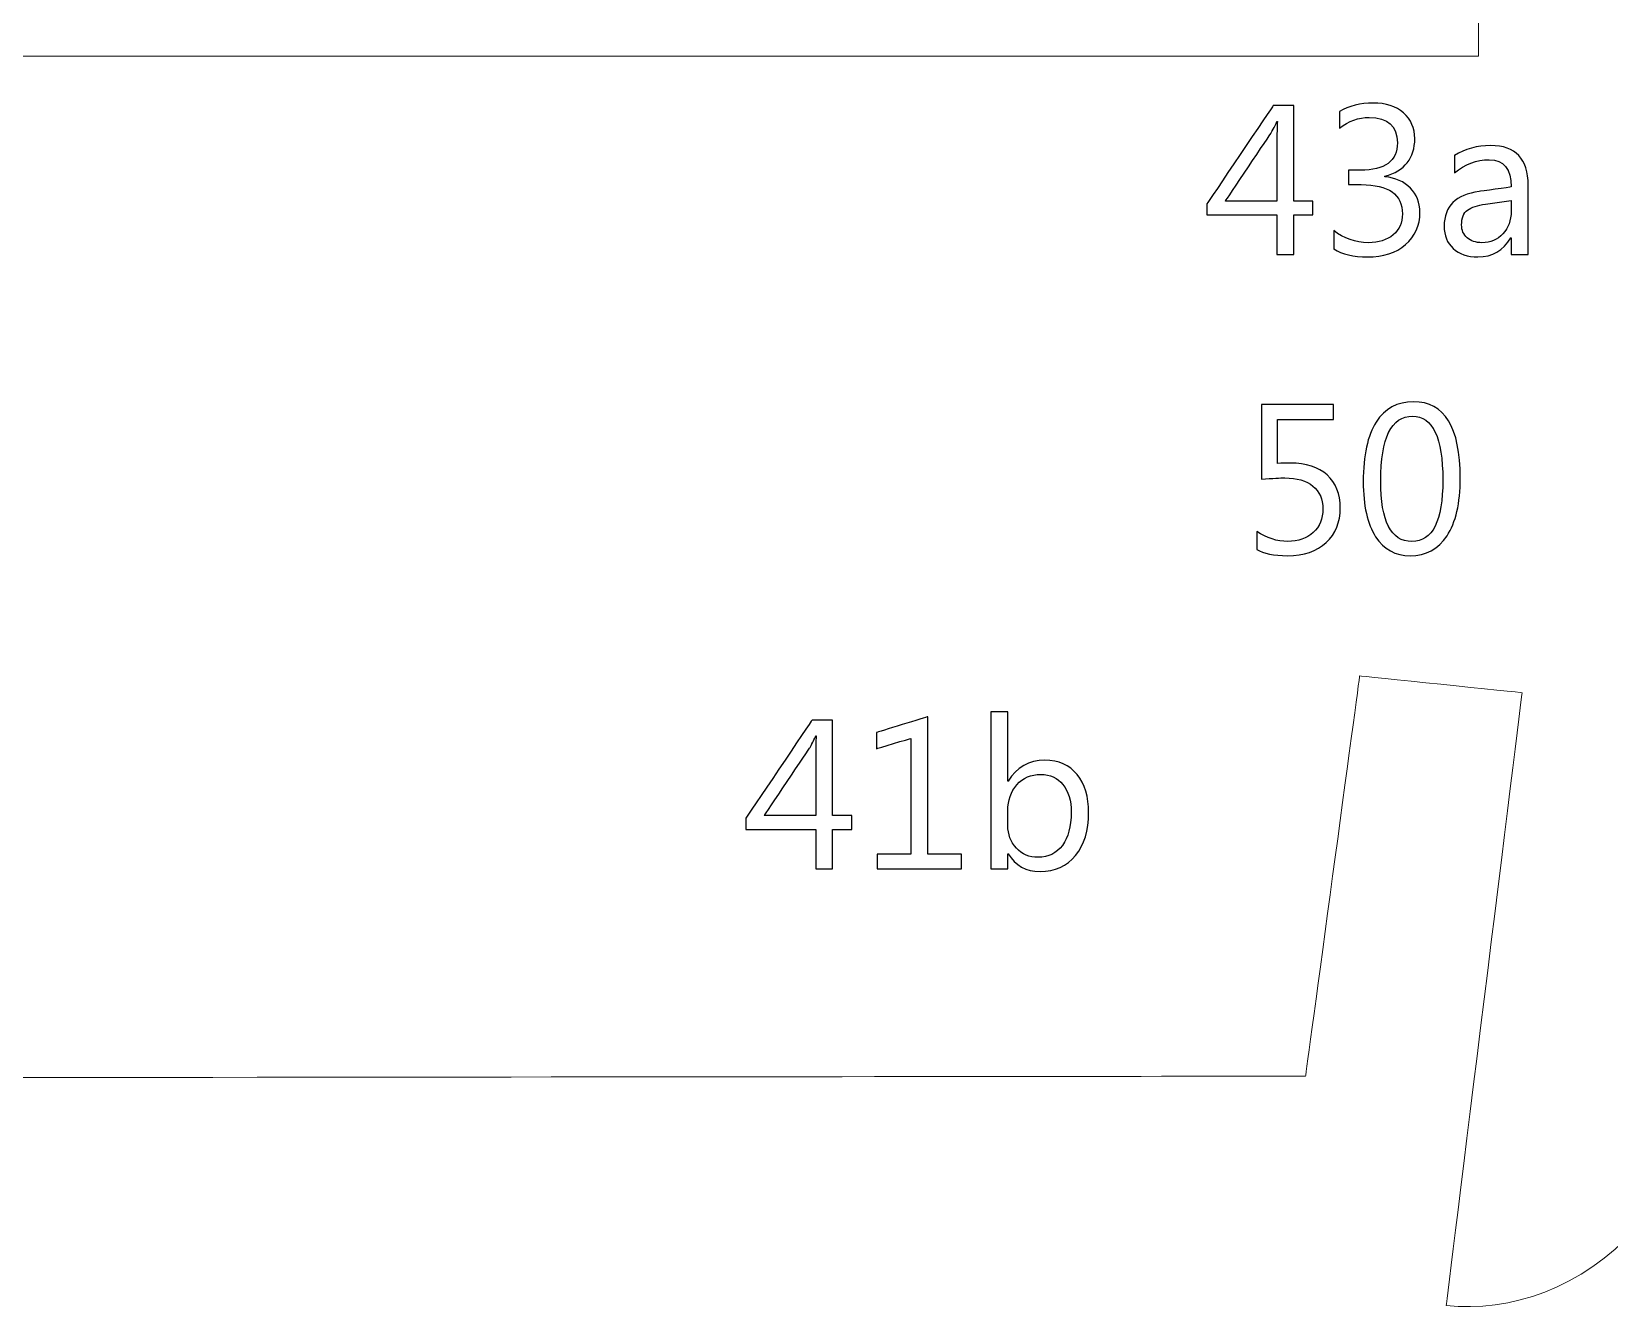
# Model space of a CAD drawing. Header units: centimetres. Extents: x -494 to 505, y -672 to 577.
# Drawn here: x 160.2 to 240, y 283.6 to 348.3 of the extents above; entities that cross this region are included whole.
import ezdxf

# ---------------------------------------------------------------- set-up
doc = ezdxf.new("R2010")
doc.units = ezdxf.units.CM
doc.header["$MEASUREMENT"] = 0
doc.layers.add('Camada 1', color=7, linetype='Continuous')
doc.layers.add('Camada 2', color=10, linetype='Continuous')

msp = doc.modelspace()

# ---------------------------------------------------------------- linework, layer by layer
at = {"layer": 'Camada 1', "lineweight": 9}
msp.add_open_spline([(288.960814, 353.67214), (288.960814, 353.67214), (306.821586, 353.757484), (306.821586, 353.757484), (306.821586, 353.757484), (306.821586, 353.757484), (306.803806, 326.357488), (306.803806, 326.357488), (306.803806, 326.357488), (306.803806, 326.357488), (315.147198, 326.356472), (315.147198, 326.356472), (315.147198, 326.356472), (315.147198, 326.356472), (315.160914, 353.57562), (315.160914, 353.57562), (315.160914, 353.57562), (315.160914, 353.57562), (341.611458, 353.57562), (341.611458, 353.57562), (341.611458, 353.57562), (341.611458, 353.57562), (341.611458, 326.355964), (341.611458, 326.355964), (341.611458, 326.355964), (341.611458, 326.355964), (349.923862, 326.357996), (349.923862, 326.357996), (349.923862, 326.357996), (349.923862, 326.357996), (349.92691, 353.617276), (349.92691, 353.617276), (349.92691, 353.617276), (349.92691, 353.617276), (376.460766, 353.605592), (376.460766, 353.605592), (376.460766, 353.605592), (376.460766, 353.605592), (376.395234, 326.36714), (376.395234, 326.36714), (376.395234, 326.36714), (376.395234, 326.36714), (384.838194, 326.357488), (384.838194, 326.357488), (384.838194, 326.357488), (384.838194, 326.357488), (384.869182, 353.677728), (384.869182, 353.677728), (384.869182, 353.677728), (384.869182, 353.677728), (411.304994, 353.702112), (411.304994, 353.702112), (411.304994, 353.702112), (411.304994, 353.702112), (411.304994, 326.35952), (411.304994, 326.35952), (411.304994, 326.35952), (411.304994, 326.35952), (419.585902, 326.365108), (419.585902, 326.365108), (419.585902, 326.365108), (419.585902, 326.365108), (419.720522, 353.670108), (419.720522, 353.670108), (419.720522, 353.670108), (419.720522, 353.670108), (446.437766, 353.618292), (446.437766, 353.618292), (446.437766, 353.618292), (446.437766, 353.618292), (446.52311, 326.358504), (446.52311, 326.358504), (446.52311, 326.358504), (446.52311, 326.358504), (454.750678, 326.360536), (454.750678, 326.360536), (454.750678, 326.360536), (454.750678, 326.360536), (454.791826, 353.618292), (454.791826, 353.618292), (454.791826, 353.618292), (454.791826, 353.618292), (489.229146, 353.633024), (489.229146, 353.633024), (489.229146, 353.633024), (489.229146, 353.633024), (489.287566, 342.489536), (489.287566, 342.489536), (489.287566, 342.489536), (489.287566, 342.489536), (481.005134, 342.497156), (481.005134, 342.497156), (481.005134, 342.497156), (481.005134, 342.497156), (481.005642, 309.723028), (481.005642, 309.723028), (481.005642, 309.723028), (481.005642, 309.723028), (489.285534, 309.728616), (489.285534, 309.728616), (489.285534, 309.728616), (489.285534, 309.728616), (489.28401, 298.680632), (489.28401, 298.680632), (489.28401, 298.680632), (489.28401, 298.680632), (280.265378, 298.67606), (280.265378, 298.67606), (280.265378, 298.67606), (280.265378, 298.67606), (280.256742, 315.430408), (280.256742, 315.430408), (280.256742, 315.430408), (280.256742, 315.430408), (252.19279, 315.430408), (252.19279, 315.430408), (252.19279, 315.430408), (247.88749, 315.334904), (245.91899, 310.748172), (245.883938, 302.43526), (245.883938, 302.43526), (246.230902, 288.837116), (238.245142, 283.140404), (231.76103, 283.8704), (231.76103, 283.8704), (231.76103, 283.8704), (235.595922, 314.865512), (235.595922, 314.865512), (235.595922, 314.865512), (235.595922, 314.865512), (227.385626, 315.718444), (227.385626, 315.718444), (227.385626, 315.718444), (227.385626, 315.718444), (224.653602, 295.469056), (224.653602, 295.469056), (224.653602, 295.469056), (224.653602, 295.469056), (5.72135, 295.22674), (5.72135, 295.22674), (5.72135, 295.22674), (5.72135, 295.22674), (5.716778, 279.167844), (5.716778, 279.167844), (5.716778, 279.167844), (5.716778, 279.167844), (-2.628138, 279.165304), (-2.628138, 279.165304), (-2.628138, 279.165304), (-2.628138, 279.165304), (-2.98577, 224.0915), (-2.98577, 224.0915), (-2.98577, 224.0915), (-2.98577, 224.0915), (-88.789002, 214.483696), (-88.789002, 214.483696), (-88.789002, 214.483696), (-88.789002, 214.483696), (-160.134554, 214.52332), (-160.134554, 214.52332), (-160.134554, 214.52332), (-163.876482, 213.130384), (-165.443662, 209.995516), (-164.388038, 204.757528), (-164.388038, 204.757528), (-164.388038, 204.757528), (-161.889694, 196.939916), (-161.889694, 196.939916), (-161.889694, 196.939916), (-159.55137, 189.6237), (-158.882842, 185.430668), (-164.745162, 183.003444), (-164.745162, 183.003444), (-164.745162, 183.003444), (-175.274478, 179.070508), (-175.274478, 179.070508), (-175.274478, 179.070508), (-189.770766, 172.492416), (-191.904366, 158.459424), (-185.580274, 139.325096), (-185.580274, 139.325096), (-182.29707, 128.78308), (-186.260486, 121.438924), (-192.412366, 123.689364), (-192.412366, 123.689364), (-192.412366, 123.689364), (-261.359142, 146.906996), (-261.359142, 146.906996), (-261.359142, 146.906996), (-259.768086, 152.90292), (-257.854958, 158.898844), (-255.620774, 164.893752), (-255.620774, 164.893752), (-255.620774, 164.893752), (-235.993178, 156.483304), (-235.993178, 156.483304), (-235.993178, 156.483304), (-235.993178, 156.483304), (-233.24947, 164.39388), (-233.24947, 164.39388), (-233.24947, 164.39388), (-233.24947, 164.39388), (-252.959362, 172.804328), (-252.959362, 172.804328), (-252.959362, 172.804328), (-249.96013, 179.295044), (-246.799354, 185.623708), (-243.478558, 191.789812), (-243.478558, 191.789812), (-243.478558, 191.789812), (-223.85147, 181.048152), (-223.85147, 181.048152), (-223.85147, 181.048152), (-223.85147, 181.048152), (-219.526358, 188.126116), (-219.526358, 188.126116), (-219.526358, 188.126116), (-219.526358, 188.126116), (-238.904526, 198.951596), (-238.904526, 198.951596), (-238.904526, 198.951596), (-235.729018, 204.52842), (-232.421938, 209.843116), (-228.924866, 214.772748), (-228.924866, 214.772748), (-228.924866, 214.772748), (-210.96097, 202.698604), (-210.96097, 202.698604), (-210.96097, 202.698604), (-210.96097, 202.698604), (-206.469742, 209.526632), (-206.469742, 209.526632), (-206.469742, 209.526632), (-206.469742, 209.526632), (-224.18421, 221.600776), (-224.18421, 221.600776), (-224.18421, 221.600776), (-220.36151, 226.60102), (-216.750138, 231.702356), (-213.372446, 236.922564), (-213.372446, 236.922564), (-213.372446, 236.922564), (-194.826382, 225.348292), (-194.826382, 225.348292), (-194.826382, 225.348292), (-194.826382, 225.348292), (-191.25057, 232.592372), (-191.25057, 232.592372), (-191.25057, 232.592372), (-191.25057, 232.592372), (-209.380582, 244.333776), (-209.380582, 244.333776), (-209.380582, 244.333776), (-202.259946, 261.027672), (-207.195166, 274.737068), (-227.065078, 282.88488), (-227.065078, 282.88488), (-261.775194, 290.706048), (-301.116238, 286.78124), (-337.022694, 269.0622), (-337.022694, 269.0622), (-362.833158, 254.920496), (-388.11327, 237.066328), (-415.161222, 221.333568), (-415.161222, 221.333568), (-428.876714, 212.451696), (-442.468254, 204.489812), (-456.981306, 198.090028), (-456.981306, 198.090028), (-462.47939, 196.298312), (-466.306662, 195.61048), (-468.373206, 196.760592), (-468.373206, 196.760592), (-481.297234, 208.35874), (-487.891074, 236.208316), (-486.846118, 283.671264), (-486.846118, 283.671264), (-484.055166, 323.948552), (-477.369886, 350.249236), (-465.985606, 359.680256), (-465.985606, 359.680256), (-455.591418, 363.607604), (-416.449002, 364.2106), (-357.647494, 359.764076), (-357.647494, 359.764076), (-317.62573, 356.62108), (-277.81377, 352.853244), (-238.131858, 348.694756), (-238.131858, 348.694756), (-214.866474, 346.01658), (-195.551298, 366.45342), (-178.214274, 397.942308), (-178.214274, 397.942308), (-183.909462, 398.922748), (-187.93587, 403.347936), (-188.438282, 412.292292), (-188.438282, 412.292292), (-188.327538, 422.884092), (-183.723026, 428.164752), (-174.94631, 428.932848), (-174.94631, 428.932848), (-171.28617, 428.963836), (-167.626538, 428.92218), (-163.96843, 428.50308), (-163.96843, 428.50308), (-159.001206, 427.909736), (-156.690822, 430.099216), (-156.854398, 436.178452), (-156.854398, 436.178452), (-156.854398, 436.178452), (-156.778198, 448.203828), (-156.778198, 448.203828), (-156.778198, 448.203828), (-156.778198, 448.203828), (-147.700746, 448.20332), (-147.700746, 448.20332), (-147.700746, 448.20332), (-147.700746, 448.20332), (-147.697698, 465.516468), (-147.697698, 465.516468), (-147.697698, 465.516468), (-147.697698, 465.516468), (-132.459222, 465.506816), (-132.459222, 465.506816), (-132.459222, 465.506816), (-132.459222, 465.506816), (-117.536722, 483.837996), (-117.536722, 483.837996), (-117.536722, 483.837996), (-117.536722, 483.837996), (-45.491654, 483.825804), (-45.491654, 483.825804), (-45.491654, 483.825804), (-45.491654, 483.825804), (-45.47489, 454.015348), (-45.47489, 454.015348), (-45.47489, 454.015348), (-45.47489, 454.015348), (-36.796218, 454.018396), (-36.796218, 454.018396), (-36.796218, 454.018396), (-36.796218, 454.018396), (-36.920678, 434.287168), (-36.920678, 434.287168), (-36.920678, 434.287168), (-37.163502, 430.041812), (-40.062658, 428.173896), (-44.477686, 427.461172), (-44.477686, 427.461172), (-44.477686, 427.461172), (-58.86831, 427.45914), (-58.86831, 427.45914), (-58.86831, 427.45914), (-58.86831, 427.45914), (-58.872882, 414.921192), (-58.872882, 414.921192), (-58.872882, 414.921192), (-58.872882, 414.921192), (-43.79849, 414.921192), (-43.79849, 414.921192), (-43.79849, 414.921192), (-24.761698, 414.171384), (-13.673582, 411.255972), (-8.36295, 404.78964), (-8.36295, 404.78964), (-4.952238, 400.746468), (-2.86385, 396.261336), (-2.70891, 391.1346), (-2.70891, 391.1346), (-2.70891, 391.1346), (-2.534666, 366.474248), (-2.534666, 366.474248), (-2.534666, 366.474248), (-2.534666, 366.474248), (5.877814, 366.480344), (5.877814, 366.480344), (5.877814, 366.480344), (5.877814, 366.480344), (5.90169, 347.073728), (5.90169, 347.073728), (5.90169, 347.073728), (5.90169, 347.073728), (233.39171, 347.06814), (233.39171, 347.06814), (233.39171, 347.06814), (233.39171, 347.06814), (233.356658, 357.819452), (233.356658, 357.819452), (233.356658, 357.819452), (238.909098, 375.214388), (244.365526, 393.373356), (250.012962, 410.004768), (250.012962, 410.004768), (252.496066, 417.378896), (256.725674, 421.44188), (262.677402, 421.235124), (262.677402, 421.235124), (270.499078, 420.488872), (274.919186, 415.631376), (277.312882, 408.136344), (277.312882, 408.136344), (281.81935, 390.775952), (285.049722, 371.798088), (288.960814, 353.67214)], degree=3, knots=[0, 0, 0, 0, 0.009803922, 0.009803922, 0.009803922, 0.009803932, 0.019607843, 0.019607843, 0.019607843, 0.019607853, 0.029411765, 0.029411765, 0.029411765, 0.029411775, 0.039215686, 0.039215686, 0.039215686, 0.039215696, 0.049019608, 0.049019608, 0.049019608, 0.049019618, 0.058823529, 0.058823529, 0.058823529, 0.058823539, 0.068627451, 0.068627451, 0.068627451, 0.068627461, 0.078431373, 0.078431373, 0.078431373, 0.078431383, 0.088235294, 0.088235294, 0.088235294, 0.088235304, 0.098039216, 0.098039216, 0.098039216, 0.098039226, 0.107843137, 0.107843137, 0.107843137, 0.107843147, 0.117647059, 0.117647059, 0.117647059, 0.117647069, 0.12745098, 0.12745098, 0.12745098, 0.12745099, 0.137254902, 0.137254902, 0.137254902, 0.137254912, 0.147058824, 0.147058824, 0.147058824, 0.147058834, 0.156862745, 0.156862745, 0.156862745, 0.156862755, 0.166666667, 0.166666667, 0.166666667, 0.166666677, 0.176470588, 0.176470588, 0.176470588, 0.176470598, 0.18627451, 0.18627451, 0.18627451, 0.18627452, 0.196078431, 0.196078431, 0.196078431, 0.196078441, 0.205882353, 0.205882353, 0.205882353, 0.205882363, 0.215686275, 0.215686275, 0.215686275, 0.215686285, 0.225490196, 0.225490196, 0.225490196, 0.225490206, 0.235294118, 0.235294118, 0.235294118, 0.235294128, 0.245098039, 0.245098039, 0.245098039, 0.245098049, 0.254901961, 0.254901961, 0.254901961, 0.254901971, 0.264705882, 0.264705882, 0.264705882, 0.264705892, 0.274509804, 0.274509804, 0.274509804, 0.274509814, 0.284313725, 0.284313725, 0.284313725, 0.284313735, 0.294117647, 0.294117647, 0.294117647, 0.294117657, 0.303921569, 0.303921569, 0.303921569, 0.303921579, 0.31372549, 0.31372549, 0.31372549, 0.3137255, 0.323529412, 0.323529412, 0.323529412, 0.323529422, 0.333333333, 0.333333333, 0.333333333, 0.333333343, 0.343137255, 0.343137255, 0.343137255, 0.343137265, 0.352941176, 0.352941176, 0.352941176, 0.352941186, 0.362745098, 0.362745098, 0.362745098, 0.362745108, 0.37254902, 0.37254902, 0.37254902, 0.37254903, 0.382352941, 0.382352941, 0.382352941, 0.382352951, 0.392156863, 0.392156863, 0.392156863, 0.392156873, 0.401960784, 0.401960784, 0.401960784, 0.401960794, 0.411764706, 0.411764706, 0.411764706, 0.411764716, 0.421568627, 0.421568627, 0.421568627, 0.421568637, 0.431372549, 0.431372549, 0.431372549, 0.431372559, 0.441176471, 0.441176471, 0.441176471, 0.441176481, 0.450980392, 0.450980392, 0.450980392, 0.450980402, 0.460784314, 0.460784314, 0.460784314, 0.460784324, 0.470588235, 0.470588235, 0.470588235, 0.470588245, 0.480392157, 0.480392157, 0.480392157, 0.480392167, 0.490196078, 0.490196078, 0.490196078, 0.490196088, 0.5, 0.5, 0.5, 0.50000001, 0.509803922, 0.509803922, 0.509803922, 0.509803932, 0.519607843, 0.519607843, 0.519607843, 0.519607853, 0.529411765, 0.529411765, 0.529411765, 0.529411775, 0.539215686, 0.539215686, 0.539215686, 0.539215696, 0.549019608, 0.549019608, 0.549019608, 0.549019618, 0.558823529, 0.558823529, 0.558823529, 0.558823539, 0.568627451, 0.568627451, 0.568627451, 0.568627461, 0.578431373, 0.578431373, 0.578431373, 0.578431383, 0.588235294, 0.588235294, 0.588235294, 0.588235304, 0.598039216, 0.598039216, 0.598039216, 0.598039226, 0.607843137, 0.607843137, 0.607843137, 0.607843147, 0.617647059, 0.617647059, 0.617647059, 0.617647069, 0.62745098, 0.62745098, 0.62745098, 0.62745099, 0.637254902, 0.637254902, 0.637254902, 0.637254912, 0.647058824, 0.647058824, 0.647058824, 0.647058834, 0.656862745, 0.656862745, 0.656862745, 0.656862755, 0.666666667, 0.666666667, 0.666666667, 0.666666677, 0.676470588, 0.676470588, 0.676470588, 0.676470598, 0.68627451, 0.68627451, 0.68627451, 0.68627452, 0.696078431, 0.696078431, 0.696078431, 0.696078441, 0.705882353, 0.705882353, 0.705882353, 0.705882363, 0.715686275, 0.715686275, 0.715686275, 0.715686285, 0.725490196, 0.725490196, 0.725490196, 0.725490206, 0.735294118, 0.735294118, 0.735294118, 0.735294128, 0.745098039, 0.745098039, 0.745098039, 0.745098049, 0.754901961, 0.754901961, 0.754901961, 0.754901971, 0.764705882, 0.764705882, 0.764705882, 0.764705892, 0.774509804, 0.774509804, 0.774509804, 0.774509814, 0.784313725, 0.784313725, 0.784313725, 0.784313735, 0.794117647, 0.794117647, 0.794117647, 0.794117657, 0.803921569, 0.803921569, 0.803921569, 0.803921579, 0.81372549, 0.81372549, 0.81372549, 0.8137255, 0.823529412, 0.823529412, 0.823529412, 0.823529422, 0.833333333, 0.833333333, 0.833333333, 0.833333343, 0.843137255, 0.843137255, 0.843137255, 0.843137265, 0.852941176, 0.852941176, 0.852941176, 0.852941186, 0.862745098, 0.862745098, 0.862745098, 0.862745108, 0.87254902, 0.87254902, 0.87254902, 0.87254903, 0.882352941, 0.882352941, 0.882352941, 0.882352951, 0.892156863, 0.892156863, 0.892156863, 0.892156873, 0.901960784, 0.901960784, 0.901960784, 0.901960794, 0.911764706, 0.911764706, 0.911764706, 0.911764716, 0.921568627, 0.921568627, 0.921568627, 0.921568637, 0.931372549, 0.931372549, 0.931372549, 0.931372559, 0.941176471, 0.941176471, 0.941176471, 0.941176481, 0.950980392, 0.950980392, 0.950980392, 0.950980402, 0.960784314, 0.960784314, 0.960784314, 0.960784324, 0.970588235, 0.970588235, 0.970588235, 0.970588245, 0.980392157, 0.980392157, 0.980392157, 0.980392167, 1, 1, 1, 1], dxfattribs=at)
at = {"layer": 'Camada 2'}
for points, knots in [([(226.075748, 337.317334), (226.075748, 337.317334), (226.075748, 338.241894), (226.075748, 338.241894), (226.075748, 338.241894), (226.590098, 337.833462), (227.17252, 337.628992), (227.819712, 337.628992), (227.819712, 337.628992), (228.346508, 337.628992), (228.765862, 337.759802), (229.079552, 338.023454), (229.079552, 338.023454), (229.392988, 338.286852), (229.548944, 338.64169), (229.548944, 339.08619), (229.548944, 339.08619), (229.548944, 340.07171), (228.85019, 340.564724), (227.453952, 340.564724), (227.453952, 340.564724), (227.453952, 340.564724), (226.828604, 340.564724), (226.828604, 340.564724), (226.828604, 340.564724), (226.828604, 340.564724), (226.828604, 341.295736), (226.828604, 341.295736), (226.828604, 341.295736), (226.828604, 341.295736), (227.423472, 341.295736), (227.423472, 341.295736), (227.423472, 341.295736), (228.669088, 341.295736), (229.29088, 341.75827), (229.29088, 342.681052), (229.29088, 342.681052), (229.29088, 343.536016), (228.8159, 343.962482), (227.866194, 343.962482), (227.866194, 343.962482), (227.335842, 343.962482), (226.835716, 343.783412), (226.36607, 343.424764), (226.36607, 343.424764), (226.36607, 343.424764), (226.36607, 344.263472), (226.36607, 344.263472), (226.36607, 344.263472), (226.84994, 344.550238), (227.421694, 344.693748), (228.079554, 344.693748), (228.079554, 344.693748), (228.713792, 344.693748), (229.22103, 344.525346), (229.602792, 344.190066), (229.602792, 344.190066), (229.982776, 343.853262), (230.172768, 343.422986), (230.172768, 342.897968), (230.172768, 342.897968), (230.172768, 341.90686), (229.669086, 341.268812), (228.660198, 340.985856), (228.660198, 340.985856), (228.660198, 340.985856), (228.660198, 340.964266), (228.660198, 340.964266), (228.660198, 340.964266), (229.201218, 340.912196), (229.631494, 340.722204), (229.950518, 340.39429), (229.950518, 340.39429), (230.27132, 340.066376), (230.430832, 339.65769), (230.430832, 339.168486), (230.430832, 339.168486), (230.430832, 338.491068), (230.18877, 337.946238), (229.703122, 337.53044), (229.703122, 337.53044), (229.217474, 337.11642), (228.577648, 336.908648), (227.783644, 336.908648), (227.783644, 336.908648), (227.068634, 336.908648), (226.498912, 337.044792), (226.075748, 337.317334)], [0, 0, 0, 0, 0.043478261, 0.043478261, 0.043478261, 0.043478271, 0.086956522, 0.086956522, 0.086956522, 0.086956532, 0.130434783, 0.130434783, 0.130434783, 0.130434793, 0.173913043, 0.173913043, 0.173913043, 0.173913053, 0.217391304, 0.217391304, 0.217391304, 0.217391314, 0.260869565, 0.260869565, 0.260869565, 0.260869575, 0.304347826, 0.304347826, 0.304347826, 0.304347836, 0.347826087, 0.347826087, 0.347826087, 0.347826097, 0.391304348, 0.391304348, 0.391304348, 0.391304358, 0.434782609, 0.434782609, 0.434782609, 0.434782619, 0.47826087, 0.47826087, 0.47826087, 0.47826088, 0.52173913, 0.52173913, 0.52173913, 0.52173914, 0.565217391, 0.565217391, 0.565217391, 0.565217401, 0.608695652, 0.608695652, 0.608695652, 0.608695662, 0.652173913, 0.652173913, 0.652173913, 0.652173923, 0.695652174, 0.695652174, 0.695652174, 0.695652184, 0.739130435, 0.739130435, 0.739130435, 0.739130445, 0.782608696, 0.782608696, 0.782608696, 0.782608706, 0.826086957, 0.826086957, 0.826086957, 0.826086967, 0.869565217, 0.869565217, 0.869565217, 0.869565227, 0.913043478, 0.913043478, 0.913043478, 0.913043488, 1, 1, 1, 1]), ([(225.022156, 339.037676), (225.022156, 339.037676), (224.054416, 339.037676), (224.054416, 339.037676), (224.054416, 339.037676), (224.054416, 339.037676), (224.054416, 337.03768), (224.054416, 337.03768), (224.054416, 337.03768), (224.054416, 337.03768), (223.204786, 337.03768), (223.204786, 337.03768), (223.204786, 337.03768), (223.204786, 337.03768), (223.204786, 339.037676), (223.204786, 339.037676), (223.204786, 339.037676), (223.204786, 339.037676), (219.667074, 339.037676), (219.667074, 339.037676), (219.667074, 339.037676), (219.667074, 339.037676), (219.667074, 339.60054), (219.667074, 339.60054), (219.667074, 339.60054), (219.667074, 339.60054), (223.016572, 344.564716), (223.016572, 344.564716), (223.016572, 344.564716), (223.016572, 344.564716), (224.054416, 344.564716), (224.054416, 344.564716), (224.054416, 344.564716), (224.054416, 344.564716), (224.054416, 339.736684), (224.054416, 339.736684), (224.054416, 339.736684), (224.054416, 339.736684), (225.022156, 339.736684), (225.022156, 339.736684), (225.022156, 339.736684), (225.022156, 339.736684), (225.022156, 339.037676), (225.022156, 339.037676)], [0, 0, 0, 0, 0.083333333, 0.083333333, 0.083333333, 0.083333343, 0.166666667, 0.166666667, 0.166666667, 0.166666677, 0.25, 0.25, 0.25, 0.25000001, 0.333333333, 0.333333333, 0.333333333, 0.333333343, 0.416666667, 0.416666667, 0.416666667, 0.416666677, 0.5, 0.5, 0.5, 0.50000001, 0.583333333, 0.583333333, 0.583333333, 0.583333343, 0.666666667, 0.666666667, 0.666666667, 0.666666677, 0.75, 0.75, 0.75, 0.75000001, 0.833333333, 0.833333333, 0.833333333, 0.833333343, 1, 1, 1, 1]), ([(223.204786, 339.736684), (223.204786, 339.736684), (223.204786, 342.989408), (223.204786, 342.989408), (223.204786, 342.989408), (223.204786, 343.220548), (223.211898, 343.48039), (223.226376, 343.767156), (223.226376, 343.767156), (223.226376, 343.767156), (223.204786, 343.767156), (223.204786, 343.767156), (223.204786, 343.767156), (223.156526, 343.639902), (223.059752, 343.448132), (222.916242, 343.190068), (222.916242, 343.190068), (222.916242, 343.190068), (220.600778, 339.736684), (220.600778, 339.736684), (220.600778, 339.736684), (220.600778, 339.736684), (223.204786, 339.736684), (223.204786, 339.736684)], [0, 0, 0, 0, 0.142857143, 0.142857143, 0.142857143, 0.142857153, 0.285714286, 0.285714286, 0.285714286, 0.285714296, 0.428571429, 0.428571429, 0.428571429, 0.428571439, 0.571428571, 0.571428571, 0.571428571, 0.571428581, 0.714285714, 0.714285714, 0.714285714, 0.714285724, 1, 1, 1, 1]), ([(235.904024, 337.03768), (235.904024, 337.03768), (235.043726, 337.03768), (235.043726, 337.03768), (235.043726, 337.03768), (235.043726, 337.03768), (235.043726, 337.878166), (235.043726, 337.878166), (235.043726, 337.878166), (235.043726, 337.878166), (235.022136, 337.878166), (235.022136, 337.878166), (235.022136, 337.878166), (234.64774, 337.231228), (234.097576, 336.908648), (233.368088, 336.908648), (233.368088, 336.908648), (232.832148, 336.908648), (232.412794, 337.050126), (232.110026, 337.335114), (232.110026, 337.335114), (231.807004, 337.618324), (231.656636, 337.994752), (231.656636, 338.464144), (231.656636, 338.464144), (231.656636, 339.46973), (232.247948, 340.055708), (233.430826, 340.220554), (233.430826, 340.220554), (233.430826, 340.220554), (235.043726, 340.44636), (235.043726, 340.44636), (235.043726, 340.44636), (235.043726, 341.363808), (234.67441, 341.822786), (233.936286, 341.822786), (233.936286, 341.822786), (233.289094, 341.822786), (232.704894, 341.600536), (232.183432, 341.156036), (232.183432, 341.156036), (232.183432, 341.156036), (232.183432, 342.03767), (232.183432, 342.03767), (232.183432, 342.03767), (232.712006, 342.374728), (233.319574, 342.54313), (234.009692, 342.54313), (234.009692, 342.54313), (235.273088, 342.54313), (235.904024, 341.874602), (235.904024, 340.536022), (235.904024, 340.536022), (235.904024, 340.536022), (235.904024, 337.03768), (235.904024, 337.03768)], [0, 0, 0, 0, 0.066666667, 0.066666667, 0.066666667, 0.066666677, 0.133333333, 0.133333333, 0.133333333, 0.133333343, 0.2, 0.2, 0.2, 0.20000001, 0.266666667, 0.266666667, 0.266666667, 0.266666677, 0.333333333, 0.333333333, 0.333333333, 0.333333343, 0.4, 0.4, 0.4, 0.40000001, 0.466666667, 0.466666667, 0.466666667, 0.466666677, 0.533333333, 0.533333333, 0.533333333, 0.533333343, 0.6, 0.6, 0.6, 0.60000001, 0.666666667, 0.666666667, 0.666666667, 0.666666677, 0.733333333, 0.733333333, 0.733333333, 0.733333343, 0.8, 0.8, 0.8, 0.80000001, 0.866666667, 0.866666667, 0.866666667, 0.866666677, 1, 1, 1, 1]), ([(235.043726, 339.758274), (235.043726, 339.758274), (233.746294, 339.57895), (233.746294, 339.57895), (233.746294, 339.57895), (233.346498, 339.523324), (233.045508, 339.422994), (232.84307, 339.281516), (232.84307, 339.281516), (232.640378, 339.138006), (232.53827, 338.887054), (232.53827, 338.525104), (232.53827, 338.525104), (232.53827, 338.261706), (232.631488, 338.046568), (232.819702, 337.879944), (232.819702, 337.879944), (233.006138, 337.71332), (233.256836, 337.628992), (233.56697, 337.628992), (233.56697, 337.628992), (233.995214, 337.628992), (234.348274, 337.779614), (234.62615, 338.078826), (234.62615, 338.078826), (234.904026, 338.38007), (235.043726, 338.7598), (235.043726, 339.220556), (235.043726, 339.220556), (235.043726, 339.220556), (235.043726, 339.758274), (235.043726, 339.758274)], [0, 0, 0, 0, 0.111111111, 0.111111111, 0.111111111, 0.111111121, 0.222222222, 0.222222222, 0.222222222, 0.222222232, 0.333333333, 0.333333333, 0.333333333, 0.333333343, 0.444444444, 0.444444444, 0.444444444, 0.444444454, 0.555555556, 0.555555556, 0.555555556, 0.555555566, 0.666666667, 0.666666667, 0.666666667, 0.666666677, 0.777777778, 0.777777778, 0.777777778, 0.777777788, 1, 1, 1, 1]), ([(222.179388, 322.10756), (222.179388, 322.10756), (222.179388, 323.021452), (222.179388, 323.021452), (222.179388, 323.021452), (222.693738, 322.684648), (223.216978, 322.515992), (223.749108, 322.515992), (223.749108, 322.515992), (224.281492, 322.515992), (224.709736, 322.666614), (225.035872, 322.967604), (225.035872, 322.967604), (225.360484, 323.26707), (225.523552, 323.666612), (225.523552, 324.163182), (225.523552, 324.163182), (225.523552, 324.655942), (225.356674, 325.04126), (225.025204, 325.317104), (225.025204, 325.317104), (224.691956, 325.593202), (224.216976, 325.731124), (223.596962, 325.731124), (223.596962, 325.731124), (223.387158, 325.731124), (222.99295, 325.709788), (222.415862, 325.668386), (222.415862, 325.668386), (222.415862, 325.668386), (222.415862, 329.451716), (222.415862, 329.451716), (222.415862, 329.451716), (222.415862, 329.451716), (226.061016, 329.451716), (226.061016, 329.451716), (226.061016, 329.451716), (226.061016, 329.451716), (226.061016, 328.677524), (226.061016, 328.677524), (226.061016, 328.677524), (226.061016, 328.677524), (223.23298, 328.677524), (223.23298, 328.677524), (223.23298, 328.677524), (223.23298, 328.677524), (223.23298, 326.46239), (223.23298, 326.46239), (223.23298, 326.46239), (223.464374, 326.476614), (223.67748, 326.48398), (223.874584, 326.48398), (223.874584, 326.48398), (224.679256, 326.48398), (225.30308, 326.281288), (225.74377, 325.87819), (225.74377, 325.87819), (226.184714, 325.474838), (226.405186, 324.921118), (226.405186, 324.218554), (226.405186, 324.218554), (226.405186, 323.491098), (226.168712, 322.904866), (225.693732, 322.462398), (225.693732, 322.462398), (225.218752, 322.017898), (224.56648, 321.795648), (223.740218, 321.795648), (223.740218, 321.795648), (223.043242, 321.795648), (222.523304, 321.899534), (222.179388, 322.10756)], [0, 0, 0, 0, 0.052631579, 0.052631579, 0.052631579, 0.052631589, 0.105263158, 0.105263158, 0.105263158, 0.105263168, 0.157894737, 0.157894737, 0.157894737, 0.157894747, 0.210526316, 0.210526316, 0.210526316, 0.210526326, 0.263157895, 0.263157895, 0.263157895, 0.263157905, 0.315789474, 0.315789474, 0.315789474, 0.315789484, 0.368421053, 0.368421053, 0.368421053, 0.368421063, 0.421052632, 0.421052632, 0.421052632, 0.421052642, 0.473684211, 0.473684211, 0.473684211, 0.473684221, 0.526315789, 0.526315789, 0.526315789, 0.526315799, 0.578947368, 0.578947368, 0.578947368, 0.578947378, 0.631578947, 0.631578947, 0.631578947, 0.631578957, 0.684210526, 0.684210526, 0.684210526, 0.684210536, 0.736842105, 0.736842105, 0.736842105, 0.736842115, 0.789473684, 0.789473684, 0.789473684, 0.789473694, 0.842105263, 0.842105263, 0.842105263, 0.842105273, 0.894736842, 0.894736842, 0.894736842, 0.894736852, 1, 1, 1, 1]), ([(229.939342, 321.795648), (229.193852, 321.795648), (228.611176, 322.11645), (228.193854, 322.756276), (228.193854, 322.756276), (227.776278, 323.39788), (227.566474, 324.324472), (227.566474, 325.535798), (227.566474, 325.535798), (227.566474, 326.86752), (227.785168, 327.872852), (228.220524, 328.555604), (228.220524, 328.555604), (228.656134, 329.238356), (229.285038, 329.580748), (230.107744, 329.580748), (230.107744, 329.580748), (231.683052, 329.580748), (232.46969, 328.293984), (232.46969, 325.720456), (232.46969, 325.720456), (232.46969, 324.44436), (232.24744, 323.473064), (231.803194, 322.80098), (231.803194, 322.80098), (231.358694, 322.130674), (230.736902, 321.795648), (229.939342, 321.795648)], [0, 0, 0, 0, 0.125, 0.125, 0.125, 0.12500001, 0.25, 0.25, 0.25, 0.25000001, 0.375, 0.375, 0.375, 0.37500001, 0.5, 0.5, 0.5, 0.50000001, 0.625, 0.625, 0.625, 0.62500001, 0.75, 0.75, 0.75, 0.75000001, 1, 1, 1, 1]), ([(230.05923, 328.849482), (228.985826, 328.849482), (228.448108, 327.758044), (228.448108, 325.575168), (228.448108, 325.575168), (228.448108, 323.535802), (228.975158, 322.515992), (230.029004, 322.515992), (230.029004, 322.515992), (231.068372, 322.515992), (231.588056, 323.553836), (231.588056, 325.627238), (231.588056, 325.627238), (231.588056, 327.776078), (231.07904, 328.849482), (230.05923, 328.849482)], [0, 0, 0, 0, 0.2, 0.2, 0.2, 0.20000001, 0.4, 0.4, 0.4, 0.40000001, 0.6, 0.6, 0.6, 0.60000001, 1, 1, 1, 1]), ([(207.253332, 305.94808), (207.253332, 305.94808), (202.995276, 305.94808), (202.995276, 305.94808), (202.995276, 305.94808), (202.995276, 305.94808), (202.995276, 306.700682), (202.995276, 306.700682), (202.995276, 306.700682), (202.995276, 306.700682), (204.694028, 306.700682), (204.694028, 306.700682), (204.694028, 306.700682), (204.694028, 306.700682), (204.694028, 312.553858), (204.694028, 312.553858), (204.694028, 312.553858), (204.694028, 312.553858), (202.952096, 312.034174), (202.952096, 312.034174), (202.952096, 312.034174), (202.952096, 312.034174), (202.952096, 312.851292), (202.952096, 312.851292), (202.952096, 312.851292), (202.952096, 312.851292), (205.554326, 313.647074), (205.554326, 313.647074), (205.554326, 313.647074), (205.554326, 313.647074), (205.554326, 306.700682), (205.554326, 306.700682), (205.554326, 306.700682), (205.554326, 306.700682), (207.253332, 306.700682), (207.253332, 306.700682), (207.253332, 306.700682), (207.253332, 306.700682), (207.253332, 305.94808), (207.253332, 305.94808)], [0, 0, 0, 0, 0.090909091, 0.090909091, 0.090909091, 0.090909101, 0.181818182, 0.181818182, 0.181818182, 0.181818192, 0.272727273, 0.272727273, 0.272727273, 0.272727283, 0.363636364, 0.363636364, 0.363636364, 0.363636374, 0.454545455, 0.454545455, 0.454545455, 0.454545465, 0.545454545, 0.545454545, 0.545454545, 0.545454555, 0.636363636, 0.636363636, 0.636363636, 0.636363646, 0.727272727, 0.727272727, 0.727272727, 0.727272737, 0.818181818, 0.818181818, 0.818181818, 0.818181828, 1, 1, 1, 1]), ([(209.618834, 306.718716), (209.618834, 306.718716), (209.597498, 306.718716), (209.597498, 306.718716), (209.597498, 306.718716), (209.597498, 306.718716), (209.597498, 305.94808), (209.597498, 305.94808), (209.597498, 305.94808), (209.597498, 305.94808), (208.7372, 305.94808), (208.7372, 305.94808), (208.7372, 305.94808), (208.7372, 305.94808), (208.7372, 313.905138), (208.7372, 313.905138), (208.7372, 313.905138), (208.7372, 313.905138), (209.597498, 313.905138), (209.597498, 313.905138), (209.597498, 313.905138), (209.597498, 313.905138), (209.597498, 310.38546), (209.597498, 310.38546), (209.597498, 310.38546), (209.597498, 310.38546), (209.618834, 310.38546), (209.618834, 310.38546), (209.618834, 310.38546), (210.041998, 311.096914), (210.662012, 311.45353), (211.477352, 311.45353), (211.477352, 311.45353), (212.16747, 311.45353), (212.706712, 311.2135), (213.097364, 310.731408), (213.097364, 310.731408), (213.48827, 310.249316), (213.683596, 309.604156), (213.683596, 308.793896), (213.683596, 308.793896), (213.683596, 307.894228), (213.464902, 307.172106), (213.027514, 306.630832), (213.027514, 306.630832), (212.588602, 306.089558), (211.989924, 305.819048), (211.229956, 305.819048), (211.229956, 305.819048), (210.52028, 305.819048), (209.982816, 306.11826), (209.618834, 306.718716)], [0, 0, 0, 0, 0.071428571, 0.071428571, 0.071428571, 0.071428581, 0.142857143, 0.142857143, 0.142857143, 0.142857153, 0.214285714, 0.214285714, 0.214285714, 0.214285724, 0.285714286, 0.285714286, 0.285714286, 0.285714296, 0.357142857, 0.357142857, 0.357142857, 0.357142867, 0.428571429, 0.428571429, 0.428571429, 0.428571439, 0.5, 0.5, 0.5, 0.50000001, 0.571428571, 0.571428571, 0.571428571, 0.571428581, 0.642857143, 0.642857143, 0.642857143, 0.642857153, 0.714285714, 0.714285714, 0.714285714, 0.714285724, 0.785714286, 0.785714286, 0.785714286, 0.785714296, 0.857142857, 0.857142857, 0.857142857, 0.857142867, 1, 1, 1, 1]), ([(201.704956, 307.948076), (201.704956, 307.948076), (200.737216, 307.948076), (200.737216, 307.948076), (200.737216, 307.948076), (200.737216, 307.948076), (200.737216, 305.94808), (200.737216, 305.94808), (200.737216, 305.94808), (200.737216, 305.94808), (199.887586, 305.94808), (199.887586, 305.94808), (199.887586, 305.94808), (199.887586, 305.94808), (199.887586, 307.948076), (199.887586, 307.948076), (199.887586, 307.948076), (199.887586, 307.948076), (196.349874, 307.948076), (196.349874, 307.948076), (196.349874, 307.948076), (196.349874, 307.948076), (196.349874, 308.51094), (196.349874, 308.51094), (196.349874, 308.51094), (196.349874, 308.51094), (199.699372, 313.475116), (199.699372, 313.475116), (199.699372, 313.475116), (199.699372, 313.475116), (200.737216, 313.475116), (200.737216, 313.475116), (200.737216, 313.475116), (200.737216, 313.475116), (200.737216, 308.647084), (200.737216, 308.647084), (200.737216, 308.647084), (200.737216, 308.647084), (201.704956, 308.647084), (201.704956, 308.647084), (201.704956, 308.647084), (201.704956, 308.647084), (201.704956, 307.948076), (201.704956, 307.948076)], [0, 0, 0, 0, 0.083333333, 0.083333333, 0.083333333, 0.083333343, 0.166666667, 0.166666667, 0.166666667, 0.166666677, 0.25, 0.25, 0.25, 0.25000001, 0.333333333, 0.333333333, 0.333333333, 0.333333343, 0.416666667, 0.416666667, 0.416666667, 0.416666677, 0.5, 0.5, 0.5, 0.50000001, 0.583333333, 0.583333333, 0.583333333, 0.583333343, 0.666666667, 0.666666667, 0.666666667, 0.666666677, 0.75, 0.75, 0.75, 0.75000001, 0.833333333, 0.833333333, 0.833333333, 0.833333343, 1, 1, 1, 1]), ([(199.887586, 308.647084), (199.887586, 308.647084), (199.887586, 311.899808), (199.887586, 311.899808), (199.887586, 311.899808), (199.887586, 312.130948), (199.894698, 312.39079), (199.909176, 312.677556), (199.909176, 312.677556), (199.909176, 312.677556), (199.887586, 312.677556), (199.887586, 312.677556), (199.887586, 312.677556), (199.839326, 312.550302), (199.742552, 312.358532), (199.599042, 312.100468), (199.599042, 312.100468), (199.599042, 312.100468), (197.283578, 308.647084), (197.283578, 308.647084), (197.283578, 308.647084), (197.283578, 308.647084), (199.887586, 308.647084), (199.887586, 308.647084)], [0, 0, 0, 0, 0.142857143, 0.142857143, 0.142857143, 0.142857153, 0.285714286, 0.285714286, 0.285714286, 0.285714296, 0.428571429, 0.428571429, 0.428571429, 0.428571439, 0.571428571, 0.571428571, 0.571428571, 0.571428581, 0.714285714, 0.714285714, 0.714285714, 0.714285724, 1, 1, 1, 1]), ([(209.597498, 308.89448), (209.597498, 308.89448), (209.597498, 308.141624), (209.597498, 308.141624), (209.597498, 308.141624), (209.597498, 307.695346), (209.742532, 307.317394), (210.031076, 307.005482), (210.031076, 307.005482), (210.31962, 306.695348), (210.687158, 306.539392), (211.131404, 306.539392), (211.131404, 306.539392), (211.65312, 306.539392), (212.061552, 306.740306), (212.357462, 307.139848), (212.357462, 307.139848), (212.653118, 307.541168), (212.801708, 308.09692), (212.801708, 308.810152), (212.801708, 308.810152), (212.801708, 309.410608), (212.663786, 309.881778), (212.38591, 310.222392), (212.38591, 310.222392), (212.110066, 310.562752), (211.735416, 310.733186), (211.262214, 310.733186), (211.262214, 310.733186), (210.762342, 310.733186), (210.35899, 310.559196), (210.054444, 310.209692), (210.054444, 310.209692), (209.749898, 309.860442), (209.597498, 309.421276), (209.597498, 308.89448)], [0, 0, 0, 0, 0.1, 0.1, 0.1, 0.10000001, 0.2, 0.2, 0.2, 0.20000001, 0.3, 0.3, 0.3, 0.30000001, 0.4, 0.4, 0.4, 0.40000001, 0.5, 0.5, 0.5, 0.50000001, 0.6, 0.6, 0.6, 0.60000001, 0.7, 0.7, 0.7, 0.70000001, 0.8, 0.8, 0.8, 0.80000001, 1, 1, 1, 1])]:
    msp.add_open_spline(points, degree=3, knots=knots, dxfattribs=at)
at = {"layer": 'Camada 2', "lineweight": 9}
for points, knots in [([(226.075748, 337.317334), (226.075748, 337.317334), (226.075748, 338.241894), (226.075748, 338.241894), (226.075748, 338.241894), (226.590098, 337.833462), (227.17252, 337.628992), (227.819712, 337.628992), (227.819712, 337.628992), (228.346508, 337.628992), (228.765862, 337.759802), (229.079552, 338.023454), (229.079552, 338.023454), (229.392988, 338.286852), (229.548944, 338.64169), (229.548944, 339.08619), (229.548944, 339.08619), (229.548944, 340.07171), (228.85019, 340.564724), (227.453952, 340.564724), (227.453952, 340.564724), (227.453952, 340.564724), (226.828604, 340.564724), (226.828604, 340.564724), (226.828604, 340.564724), (226.828604, 340.564724), (226.828604, 341.295736), (226.828604, 341.295736), (226.828604, 341.295736), (226.828604, 341.295736), (227.423472, 341.295736), (227.423472, 341.295736), (227.423472, 341.295736), (228.669088, 341.295736), (229.29088, 341.75827), (229.29088, 342.681052), (229.29088, 342.681052), (229.29088, 343.536016), (228.8159, 343.962482), (227.866194, 343.962482), (227.866194, 343.962482), (227.335842, 343.962482), (226.835716, 343.783412), (226.36607, 343.424764), (226.36607, 343.424764), (226.36607, 343.424764), (226.36607, 344.263472), (226.36607, 344.263472), (226.36607, 344.263472), (226.84994, 344.550238), (227.421694, 344.693748), (228.079554, 344.693748), (228.079554, 344.693748), (228.713792, 344.693748), (229.22103, 344.525346), (229.602792, 344.190066), (229.602792, 344.190066), (229.982776, 343.853262), (230.172768, 343.422986), (230.172768, 342.897968), (230.172768, 342.897968), (230.172768, 341.90686), (229.669086, 341.268812), (228.660198, 340.985856), (228.660198, 340.985856), (228.660198, 340.985856), (228.660198, 340.964266), (228.660198, 340.964266), (228.660198, 340.964266), (229.201218, 340.912196), (229.631494, 340.722204), (229.950518, 340.39429), (229.950518, 340.39429), (230.27132, 340.066376), (230.430832, 339.65769), (230.430832, 339.168486), (230.430832, 339.168486), (230.430832, 338.491068), (230.18877, 337.946238), (229.703122, 337.53044), (229.703122, 337.53044), (229.217474, 337.11642), (228.577648, 336.908648), (227.783644, 336.908648), (227.783644, 336.908648), (227.068634, 336.908648), (226.498912, 337.044792), (226.075748, 337.317334)], [0, 0, 0, 0, 0.043478261, 0.043478261, 0.043478261, 0.043478271, 0.086956522, 0.086956522, 0.086956522, 0.086956532, 0.130434783, 0.130434783, 0.130434783, 0.130434793, 0.173913043, 0.173913043, 0.173913043, 0.173913053, 0.217391304, 0.217391304, 0.217391304, 0.217391314, 0.260869565, 0.260869565, 0.260869565, 0.260869575, 0.304347826, 0.304347826, 0.304347826, 0.304347836, 0.347826087, 0.347826087, 0.347826087, 0.347826097, 0.391304348, 0.391304348, 0.391304348, 0.391304358, 0.434782609, 0.434782609, 0.434782609, 0.434782619, 0.47826087, 0.47826087, 0.47826087, 0.47826088, 0.52173913, 0.52173913, 0.52173913, 0.52173914, 0.565217391, 0.565217391, 0.565217391, 0.565217401, 0.608695652, 0.608695652, 0.608695652, 0.608695662, 0.652173913, 0.652173913, 0.652173913, 0.652173923, 0.695652174, 0.695652174, 0.695652174, 0.695652184, 0.739130435, 0.739130435, 0.739130435, 0.739130445, 0.782608696, 0.782608696, 0.782608696, 0.782608706, 0.826086957, 0.826086957, 0.826086957, 0.826086967, 0.869565217, 0.869565217, 0.869565217, 0.869565227, 0.913043478, 0.913043478, 0.913043478, 0.913043488, 1, 1, 1, 1]), ([(225.022156, 339.037676), (225.022156, 339.037676), (224.054416, 339.037676), (224.054416, 339.037676), (224.054416, 339.037676), (224.054416, 339.037676), (224.054416, 337.03768), (224.054416, 337.03768), (224.054416, 337.03768), (224.054416, 337.03768), (223.204786, 337.03768), (223.204786, 337.03768), (223.204786, 337.03768), (223.204786, 337.03768), (223.204786, 339.037676), (223.204786, 339.037676), (223.204786, 339.037676), (223.204786, 339.037676), (219.667074, 339.037676), (219.667074, 339.037676), (219.667074, 339.037676), (219.667074, 339.037676), (219.667074, 339.60054), (219.667074, 339.60054), (219.667074, 339.60054), (219.667074, 339.60054), (223.016572, 344.564716), (223.016572, 344.564716), (223.016572, 344.564716), (223.016572, 344.564716), (224.054416, 344.564716), (224.054416, 344.564716), (224.054416, 344.564716), (224.054416, 344.564716), (224.054416, 339.736684), (224.054416, 339.736684), (224.054416, 339.736684), (224.054416, 339.736684), (225.022156, 339.736684), (225.022156, 339.736684), (225.022156, 339.736684), (225.022156, 339.736684), (225.022156, 339.037676), (225.022156, 339.037676)], [0, 0, 0, 0, 0.083333333, 0.083333333, 0.083333333, 0.083333343, 0.166666667, 0.166666667, 0.166666667, 0.166666677, 0.25, 0.25, 0.25, 0.25000001, 0.333333333, 0.333333333, 0.333333333, 0.333333343, 0.416666667, 0.416666667, 0.416666667, 0.416666677, 0.5, 0.5, 0.5, 0.50000001, 0.583333333, 0.583333333, 0.583333333, 0.583333343, 0.666666667, 0.666666667, 0.666666667, 0.666666677, 0.75, 0.75, 0.75, 0.75000001, 0.833333333, 0.833333333, 0.833333333, 0.833333343, 1, 1, 1, 1]), ([(223.204786, 339.736684), (223.204786, 339.736684), (223.204786, 342.989408), (223.204786, 342.989408), (223.204786, 342.989408), (223.204786, 343.220548), (223.211898, 343.48039), (223.226376, 343.767156), (223.226376, 343.767156), (223.226376, 343.767156), (223.204786, 343.767156), (223.204786, 343.767156), (223.204786, 343.767156), (223.156526, 343.639902), (223.059752, 343.448132), (222.916242, 343.190068), (222.916242, 343.190068), (222.916242, 343.190068), (220.600778, 339.736684), (220.600778, 339.736684), (220.600778, 339.736684), (220.600778, 339.736684), (223.204786, 339.736684), (223.204786, 339.736684)], [0, 0, 0, 0, 0.142857143, 0.142857143, 0.142857143, 0.142857153, 0.285714286, 0.285714286, 0.285714286, 0.285714296, 0.428571429, 0.428571429, 0.428571429, 0.428571439, 0.571428571, 0.571428571, 0.571428571, 0.571428581, 0.714285714, 0.714285714, 0.714285714, 0.714285724, 1, 1, 1, 1]), ([(235.904024, 337.03768), (235.904024, 337.03768), (235.043726, 337.03768), (235.043726, 337.03768), (235.043726, 337.03768), (235.043726, 337.03768), (235.043726, 337.878166), (235.043726, 337.878166), (235.043726, 337.878166), (235.043726, 337.878166), (235.022136, 337.878166), (235.022136, 337.878166), (235.022136, 337.878166), (234.64774, 337.231228), (234.097576, 336.908648), (233.368088, 336.908648), (233.368088, 336.908648), (232.832148, 336.908648), (232.412794, 337.050126), (232.110026, 337.335114), (232.110026, 337.335114), (231.807004, 337.618324), (231.656636, 337.994752), (231.656636, 338.464144), (231.656636, 338.464144), (231.656636, 339.46973), (232.247948, 340.055708), (233.430826, 340.220554), (233.430826, 340.220554), (233.430826, 340.220554), (235.043726, 340.44636), (235.043726, 340.44636), (235.043726, 340.44636), (235.043726, 341.363808), (234.67441, 341.822786), (233.936286, 341.822786), (233.936286, 341.822786), (233.289094, 341.822786), (232.704894, 341.600536), (232.183432, 341.156036), (232.183432, 341.156036), (232.183432, 341.156036), (232.183432, 342.03767), (232.183432, 342.03767), (232.183432, 342.03767), (232.712006, 342.374728), (233.319574, 342.54313), (234.009692, 342.54313), (234.009692, 342.54313), (235.273088, 342.54313), (235.904024, 341.874602), (235.904024, 340.536022), (235.904024, 340.536022), (235.904024, 340.536022), (235.904024, 337.03768), (235.904024, 337.03768)], [0, 0, 0, 0, 0.066666667, 0.066666667, 0.066666667, 0.066666677, 0.133333333, 0.133333333, 0.133333333, 0.133333343, 0.2, 0.2, 0.2, 0.20000001, 0.266666667, 0.266666667, 0.266666667, 0.266666677, 0.333333333, 0.333333333, 0.333333333, 0.333333343, 0.4, 0.4, 0.4, 0.40000001, 0.466666667, 0.466666667, 0.466666667, 0.466666677, 0.533333333, 0.533333333, 0.533333333, 0.533333343, 0.6, 0.6, 0.6, 0.60000001, 0.666666667, 0.666666667, 0.666666667, 0.666666677, 0.733333333, 0.733333333, 0.733333333, 0.733333343, 0.8, 0.8, 0.8, 0.80000001, 0.866666667, 0.866666667, 0.866666667, 0.866666677, 1, 1, 1, 1]), ([(235.043726, 339.758274), (235.043726, 339.758274), (233.746294, 339.57895), (233.746294, 339.57895), (233.746294, 339.57895), (233.346498, 339.523324), (233.045508, 339.422994), (232.84307, 339.281516), (232.84307, 339.281516), (232.640378, 339.138006), (232.53827, 338.887054), (232.53827, 338.525104), (232.53827, 338.525104), (232.53827, 338.261706), (232.631488, 338.046568), (232.819702, 337.879944), (232.819702, 337.879944), (233.006138, 337.71332), (233.256836, 337.628992), (233.56697, 337.628992), (233.56697, 337.628992), (233.995214, 337.628992), (234.348274, 337.779614), (234.62615, 338.078826), (234.62615, 338.078826), (234.904026, 338.38007), (235.043726, 338.7598), (235.043726, 339.220556), (235.043726, 339.220556), (235.043726, 339.220556), (235.043726, 339.758274), (235.043726, 339.758274)], [0, 0, 0, 0, 0.111111111, 0.111111111, 0.111111111, 0.111111121, 0.222222222, 0.222222222, 0.222222222, 0.222222232, 0.333333333, 0.333333333, 0.333333333, 0.333333343, 0.444444444, 0.444444444, 0.444444444, 0.444444454, 0.555555556, 0.555555556, 0.555555556, 0.555555566, 0.666666667, 0.666666667, 0.666666667, 0.666666677, 0.777777778, 0.777777778, 0.777777778, 0.777777788, 1, 1, 1, 1]), ([(222.179388, 322.10756), (222.179388, 322.10756), (222.179388, 323.021452), (222.179388, 323.021452), (222.179388, 323.021452), (222.693738, 322.684648), (223.216978, 322.515992), (223.749108, 322.515992), (223.749108, 322.515992), (224.281492, 322.515992), (224.709736, 322.666614), (225.035872, 322.967604), (225.035872, 322.967604), (225.360484, 323.26707), (225.523552, 323.666612), (225.523552, 324.163182), (225.523552, 324.163182), (225.523552, 324.655942), (225.356674, 325.04126), (225.025204, 325.317104), (225.025204, 325.317104), (224.691956, 325.593202), (224.216976, 325.731124), (223.596962, 325.731124), (223.596962, 325.731124), (223.387158, 325.731124), (222.99295, 325.709788), (222.415862, 325.668386), (222.415862, 325.668386), (222.415862, 325.668386), (222.415862, 329.451716), (222.415862, 329.451716), (222.415862, 329.451716), (222.415862, 329.451716), (226.061016, 329.451716), (226.061016, 329.451716), (226.061016, 329.451716), (226.061016, 329.451716), (226.061016, 328.677524), (226.061016, 328.677524), (226.061016, 328.677524), (226.061016, 328.677524), (223.23298, 328.677524), (223.23298, 328.677524), (223.23298, 328.677524), (223.23298, 328.677524), (223.23298, 326.46239), (223.23298, 326.46239), (223.23298, 326.46239), (223.464374, 326.476614), (223.67748, 326.48398), (223.874584, 326.48398), (223.874584, 326.48398), (224.679256, 326.48398), (225.30308, 326.281288), (225.74377, 325.87819), (225.74377, 325.87819), (226.184714, 325.474838), (226.405186, 324.921118), (226.405186, 324.218554), (226.405186, 324.218554), (226.405186, 323.491098), (226.168712, 322.904866), (225.693732, 322.462398), (225.693732, 322.462398), (225.218752, 322.017898), (224.56648, 321.795648), (223.740218, 321.795648), (223.740218, 321.795648), (223.043242, 321.795648), (222.523304, 321.899534), (222.179388, 322.10756)], [0, 0, 0, 0, 0.052631579, 0.052631579, 0.052631579, 0.052631589, 0.105263158, 0.105263158, 0.105263158, 0.105263168, 0.157894737, 0.157894737, 0.157894737, 0.157894747, 0.210526316, 0.210526316, 0.210526316, 0.210526326, 0.263157895, 0.263157895, 0.263157895, 0.263157905, 0.315789474, 0.315789474, 0.315789474, 0.315789484, 0.368421053, 0.368421053, 0.368421053, 0.368421063, 0.421052632, 0.421052632, 0.421052632, 0.421052642, 0.473684211, 0.473684211, 0.473684211, 0.473684221, 0.526315789, 0.526315789, 0.526315789, 0.526315799, 0.578947368, 0.578947368, 0.578947368, 0.578947378, 0.631578947, 0.631578947, 0.631578947, 0.631578957, 0.684210526, 0.684210526, 0.684210526, 0.684210536, 0.736842105, 0.736842105, 0.736842105, 0.736842115, 0.789473684, 0.789473684, 0.789473684, 0.789473694, 0.842105263, 0.842105263, 0.842105263, 0.842105273, 0.894736842, 0.894736842, 0.894736842, 0.894736852, 1, 1, 1, 1]), ([(229.939342, 321.795648), (229.193852, 321.795648), (228.611176, 322.11645), (228.193854, 322.756276), (228.193854, 322.756276), (227.776278, 323.39788), (227.566474, 324.324472), (227.566474, 325.535798), (227.566474, 325.535798), (227.566474, 326.86752), (227.785168, 327.872852), (228.220524, 328.555604), (228.220524, 328.555604), (228.656134, 329.238356), (229.285038, 329.580748), (230.107744, 329.580748), (230.107744, 329.580748), (231.683052, 329.580748), (232.46969, 328.293984), (232.46969, 325.720456), (232.46969, 325.720456), (232.46969, 324.44436), (232.24744, 323.473064), (231.803194, 322.80098), (231.803194, 322.80098), (231.358694, 322.130674), (230.736902, 321.795648), (229.939342, 321.795648)], [0, 0, 0, 0, 0.125, 0.125, 0.125, 0.12500001, 0.25, 0.25, 0.25, 0.25000001, 0.375, 0.375, 0.375, 0.37500001, 0.5, 0.5, 0.5, 0.50000001, 0.625, 0.625, 0.625, 0.62500001, 0.75, 0.75, 0.75, 0.75000001, 1, 1, 1, 1]), ([(230.05923, 328.849482), (228.985826, 328.849482), (228.448108, 327.758044), (228.448108, 325.575168), (228.448108, 325.575168), (228.448108, 323.535802), (228.975158, 322.515992), (230.029004, 322.515992), (230.029004, 322.515992), (231.068372, 322.515992), (231.588056, 323.553836), (231.588056, 325.627238), (231.588056, 325.627238), (231.588056, 327.776078), (231.07904, 328.849482), (230.05923, 328.849482)], [0, 0, 0, 0, 0.2, 0.2, 0.2, 0.20000001, 0.4, 0.4, 0.4, 0.40000001, 0.6, 0.6, 0.6, 0.60000001, 1, 1, 1, 1]), ([(207.253332, 305.94808), (207.253332, 305.94808), (202.995276, 305.94808), (202.995276, 305.94808), (202.995276, 305.94808), (202.995276, 305.94808), (202.995276, 306.700682), (202.995276, 306.700682), (202.995276, 306.700682), (202.995276, 306.700682), (204.694028, 306.700682), (204.694028, 306.700682), (204.694028, 306.700682), (204.694028, 306.700682), (204.694028, 312.553858), (204.694028, 312.553858), (204.694028, 312.553858), (204.694028, 312.553858), (202.952096, 312.034174), (202.952096, 312.034174), (202.952096, 312.034174), (202.952096, 312.034174), (202.952096, 312.851292), (202.952096, 312.851292), (202.952096, 312.851292), (202.952096, 312.851292), (205.554326, 313.647074), (205.554326, 313.647074), (205.554326, 313.647074), (205.554326, 313.647074), (205.554326, 306.700682), (205.554326, 306.700682), (205.554326, 306.700682), (205.554326, 306.700682), (207.253332, 306.700682), (207.253332, 306.700682), (207.253332, 306.700682), (207.253332, 306.700682), (207.253332, 305.94808), (207.253332, 305.94808)], [0, 0, 0, 0, 0.090909091, 0.090909091, 0.090909091, 0.090909101, 0.181818182, 0.181818182, 0.181818182, 0.181818192, 0.272727273, 0.272727273, 0.272727273, 0.272727283, 0.363636364, 0.363636364, 0.363636364, 0.363636374, 0.454545455, 0.454545455, 0.454545455, 0.454545465, 0.545454545, 0.545454545, 0.545454545, 0.545454555, 0.636363636, 0.636363636, 0.636363636, 0.636363646, 0.727272727, 0.727272727, 0.727272727, 0.727272737, 0.818181818, 0.818181818, 0.818181818, 0.818181828, 1, 1, 1, 1]), ([(209.618834, 306.718716), (209.618834, 306.718716), (209.597498, 306.718716), (209.597498, 306.718716), (209.597498, 306.718716), (209.597498, 306.718716), (209.597498, 305.94808), (209.597498, 305.94808), (209.597498, 305.94808), (209.597498, 305.94808), (208.7372, 305.94808), (208.7372, 305.94808), (208.7372, 305.94808), (208.7372, 305.94808), (208.7372, 313.905138), (208.7372, 313.905138), (208.7372, 313.905138), (208.7372, 313.905138), (209.597498, 313.905138), (209.597498, 313.905138), (209.597498, 313.905138), (209.597498, 313.905138), (209.597498, 310.38546), (209.597498, 310.38546), (209.597498, 310.38546), (209.597498, 310.38546), (209.618834, 310.38546), (209.618834, 310.38546), (209.618834, 310.38546), (210.041998, 311.096914), (210.662012, 311.45353), (211.477352, 311.45353), (211.477352, 311.45353), (212.16747, 311.45353), (212.706712, 311.2135), (213.097364, 310.731408), (213.097364, 310.731408), (213.48827, 310.249316), (213.683596, 309.604156), (213.683596, 308.793896), (213.683596, 308.793896), (213.683596, 307.894228), (213.464902, 307.172106), (213.027514, 306.630832), (213.027514, 306.630832), (212.588602, 306.089558), (211.989924, 305.819048), (211.229956, 305.819048), (211.229956, 305.819048), (210.52028, 305.819048), (209.982816, 306.11826), (209.618834, 306.718716)], [0, 0, 0, 0, 0.071428571, 0.071428571, 0.071428571, 0.071428581, 0.142857143, 0.142857143, 0.142857143, 0.142857153, 0.214285714, 0.214285714, 0.214285714, 0.214285724, 0.285714286, 0.285714286, 0.285714286, 0.285714296, 0.357142857, 0.357142857, 0.357142857, 0.357142867, 0.428571429, 0.428571429, 0.428571429, 0.428571439, 0.5, 0.5, 0.5, 0.50000001, 0.571428571, 0.571428571, 0.571428571, 0.571428581, 0.642857143, 0.642857143, 0.642857143, 0.642857153, 0.714285714, 0.714285714, 0.714285714, 0.714285724, 0.785714286, 0.785714286, 0.785714286, 0.785714296, 0.857142857, 0.857142857, 0.857142857, 0.857142867, 1, 1, 1, 1]), ([(201.704956, 307.948076), (201.704956, 307.948076), (200.737216, 307.948076), (200.737216, 307.948076), (200.737216, 307.948076), (200.737216, 307.948076), (200.737216, 305.94808), (200.737216, 305.94808), (200.737216, 305.94808), (200.737216, 305.94808), (199.887586, 305.94808), (199.887586, 305.94808), (199.887586, 305.94808), (199.887586, 305.94808), (199.887586, 307.948076), (199.887586, 307.948076), (199.887586, 307.948076), (199.887586, 307.948076), (196.349874, 307.948076), (196.349874, 307.948076), (196.349874, 307.948076), (196.349874, 307.948076), (196.349874, 308.51094), (196.349874, 308.51094), (196.349874, 308.51094), (196.349874, 308.51094), (199.699372, 313.475116), (199.699372, 313.475116), (199.699372, 313.475116), (199.699372, 313.475116), (200.737216, 313.475116), (200.737216, 313.475116), (200.737216, 313.475116), (200.737216, 313.475116), (200.737216, 308.647084), (200.737216, 308.647084), (200.737216, 308.647084), (200.737216, 308.647084), (201.704956, 308.647084), (201.704956, 308.647084), (201.704956, 308.647084), (201.704956, 308.647084), (201.704956, 307.948076), (201.704956, 307.948076)], [0, 0, 0, 0, 0.083333333, 0.083333333, 0.083333333, 0.083333343, 0.166666667, 0.166666667, 0.166666667, 0.166666677, 0.25, 0.25, 0.25, 0.25000001, 0.333333333, 0.333333333, 0.333333333, 0.333333343, 0.416666667, 0.416666667, 0.416666667, 0.416666677, 0.5, 0.5, 0.5, 0.50000001, 0.583333333, 0.583333333, 0.583333333, 0.583333343, 0.666666667, 0.666666667, 0.666666667, 0.666666677, 0.75, 0.75, 0.75, 0.75000001, 0.833333333, 0.833333333, 0.833333333, 0.833333343, 1, 1, 1, 1]), ([(199.887586, 308.647084), (199.887586, 308.647084), (199.887586, 311.899808), (199.887586, 311.899808), (199.887586, 311.899808), (199.887586, 312.130948), (199.894698, 312.39079), (199.909176, 312.677556), (199.909176, 312.677556), (199.909176, 312.677556), (199.887586, 312.677556), (199.887586, 312.677556), (199.887586, 312.677556), (199.839326, 312.550302), (199.742552, 312.358532), (199.599042, 312.100468), (199.599042, 312.100468), (199.599042, 312.100468), (197.283578, 308.647084), (197.283578, 308.647084), (197.283578, 308.647084), (197.283578, 308.647084), (199.887586, 308.647084), (199.887586, 308.647084)], [0, 0, 0, 0, 0.142857143, 0.142857143, 0.142857143, 0.142857153, 0.285714286, 0.285714286, 0.285714286, 0.285714296, 0.428571429, 0.428571429, 0.428571429, 0.428571439, 0.571428571, 0.571428571, 0.571428571, 0.571428581, 0.714285714, 0.714285714, 0.714285714, 0.714285724, 1, 1, 1, 1]), ([(209.597498, 308.89448), (209.597498, 308.89448), (209.597498, 308.141624), (209.597498, 308.141624), (209.597498, 308.141624), (209.597498, 307.695346), (209.742532, 307.317394), (210.031076, 307.005482), (210.031076, 307.005482), (210.31962, 306.695348), (210.687158, 306.539392), (211.131404, 306.539392), (211.131404, 306.539392), (211.65312, 306.539392), (212.061552, 306.740306), (212.357462, 307.139848), (212.357462, 307.139848), (212.653118, 307.541168), (212.801708, 308.09692), (212.801708, 308.810152), (212.801708, 308.810152), (212.801708, 309.410608), (212.663786, 309.881778), (212.38591, 310.222392), (212.38591, 310.222392), (212.110066, 310.562752), (211.735416, 310.733186), (211.262214, 310.733186), (211.262214, 310.733186), (210.762342, 310.733186), (210.35899, 310.559196), (210.054444, 310.209692), (210.054444, 310.209692), (209.749898, 309.860442), (209.597498, 309.421276), (209.597498, 308.89448)], [0, 0, 0, 0, 0.1, 0.1, 0.1, 0.10000001, 0.2, 0.2, 0.2, 0.20000001, 0.3, 0.3, 0.3, 0.30000001, 0.4, 0.4, 0.4, 0.40000001, 0.5, 0.5, 0.5, 0.50000001, 0.6, 0.6, 0.6, 0.60000001, 0.7, 0.7, 0.7, 0.70000001, 0.8, 0.8, 0.8, 0.80000001, 1, 1, 1, 1])]:
    msp.add_open_spline(points, degree=3, knots=knots, dxfattribs=at)

doc.saveas('drawing.dxf')
